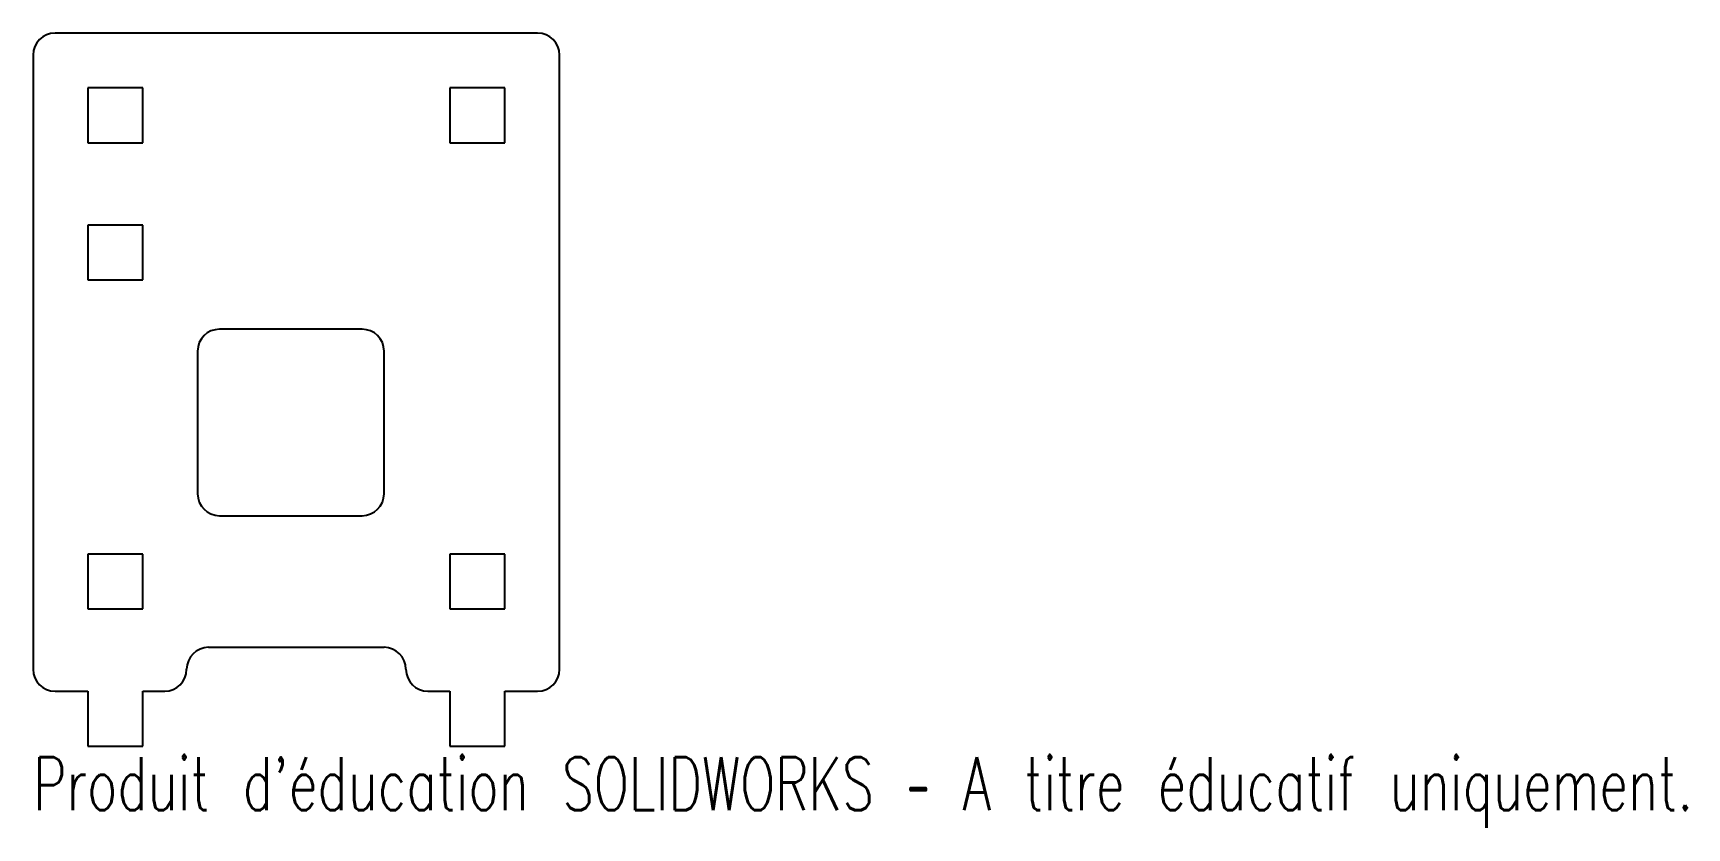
# Model space of a CAD drawing. Header units: millimetres. Extents: x 0 to 151, y -12 to 60.
import ezdxf

# ---------------------------------------------------------------- set-up
doc = ezdxf.new("R2010")
doc.units = ezdxf.units.MM
doc.styles.add('SLDTEXTSTYLE0', font='TXT', dxfattribs={"width": 0.7, "bigfont": 'bigfont'})

msp = doc.modelspace()

# ---------------------------------------------------------------- linework, layer by layer
at = {"color": 7, "linetype": 'Continuous', "lineweight": 25}
for p, q in [((46, 60), (2, 60)), ((0, 58), (0, 2)), ((48, 2), (48, 58)), ((10, 55), (5, 55)), ((5, 55), (5, 50)), ((10, 50), (10, 55)), ((43, 55), (38, 55)), ((38, 55), (38, 50)), ((43, 50), (43, 55)), ((5, 50), (10, 50)), ((38, 50), (43, 50)), ((10, 42.5), (5, 42.5)), ((5, 42.5), (5, 37.5)), ((10, 37.5), (10, 42.5)), ((5, 37.5), (10, 37.5)), ((30, 33), (17, 33)), ((15, 31), (15, 18)), ((32, 18), (32, 31)), ((17, 16), (30, 16)), ((10, 12.5), (5, 12.5)), ((5, 12.5), (5, 7.5)), ((10, 7.5), (10, 12.5)), ((43, 12.5), (38, 12.5)), ((38, 12.5), (38, 7.5)), ((43, 7.5), (43, 12.5)), ((5, 7.5), (10, 7.5)), ((38, 7.5), (43, 7.5)), ((16, 4), (32, 4)), ((2, 0), (5, 0)), ((5, 0), (5, -5)), ((10, -5), (10, 0)), ((10, 0), (12, 0)), ((36, 0), (38, 0)), ((38, 0), (38, -5)), ((43, 0), (46, 0)), ((43, -5), (43, 0)), ((5, -5), (10, -5)), ((38, -5), (43, -5))]:
    msp.add_line(p, q, dxfattribs=at)
for centre, start, end in [((2, 58), 90, 180), ((46, 58), 0, 90), ((17, 31), 90, 180), ((30, 31), 0, 90), ((17, 18), 180, 270), ((30, 18), 270, 0), ((16, 2), 90, 180), ((32, 2), 0, 90), ((2, 2), 180, 270), ((12, 2), 270, 0), ((36, 2), 180, 270), ((46, 2), 270, 0)]:
    msp.add_arc(centre, 2, start, end, dxfattribs=at)

# ---------------------------------------------------------------- texts
at = {"color": 7, "linetype": 'Continuous', "insert": (0, -6.02), "char_height": 4.8336, "attachment_point": 1, "style": 'SLDTEXTSTYLE0'}
msp.add_mtext("Produit d'éducation SOLIDWORKS – A titre éducatif uniquement.", dxfattribs=at)

doc.saveas('drawing.dxf')
